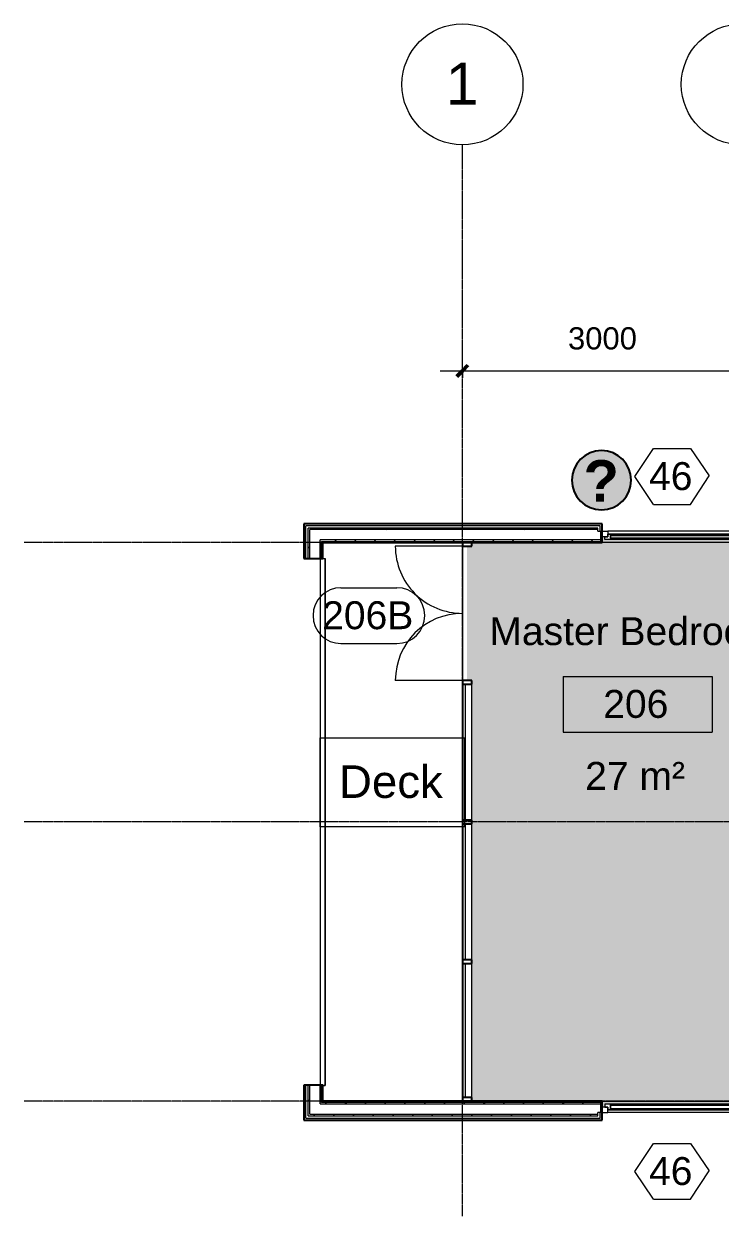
# Model space of a CAD drawing. Header units: millimetres. Extents: x -14653 to 55044, y -19588 to 11008.
# Drawn here: x 26852 to 34329, y -4436 to 8370 of the extents above; entities that cross this region are included whole.
import ezdxf

# ---------------------------------------------------------------- set-up
doc = ezdxf.new("R2010")
doc.units = ezdxf.units.MM
doc.linetypes.add('Grid Line', pattern=[22.225, 12.7, -3.175, 3.175, -3.175])
for name, color, linetype, lineweight in [('A-ANNO-DIMS', 211, 'Continuous', 9), ('A-ANNO-DIMS-100', 211, 'Continuous', 9), ('A-ANNO-NOTE', 131, 'Continuous', 9), ('A-AREA-IDEN', 2, 'Continuous', 9), ('A-AREA-PATT', 32, 'Continuous', 9), ('A-DOOR', 31, 'Continuous', 9), ('A-DOOR-IDEN', 31, 'Continuous', 9), ('A-FLOR', 192, 'Continuous', 9), ('A-FLOR-HRAL', 11, 'Continuous', 9), ('A-GLAZ', 151, 'Continuous', 9), ('A-GLAZ-CURT', 52, 'Continuous', 9), ('A-GLAZ-CWMG', 51, 'Continuous', 9), ('A-GLAZ-IDEN', 152, 'Continuous', 9), ('A-WALL', 113, 'Continuous', 9), ('A-WALL-PATT', 111, 'Continuous', 25), ('G-ANNO-TEXT', 231, 'Continuous', 9), ('S-GRID', 1, 'Continuous', 9), ('S-GRID-IDEN', 1, 'Continuous', 9)]:
    doc.layers.add(name, color=color, linetype=linetype, lineweight=lineweight)
doc.styles.add('Arial_1', font='arial.ttf', dxfattribs={"height": 450})
doc.styles.add('Arial_3', font='arial.ttf', dxfattribs={"height": 238.125})
doc.styles.add('Arial_4', font='arial.ttf', dxfattribs={"height": 300})
doc.styles.add('Arial_5', font='arial.ttf', dxfattribs={"height": 350})
doc.styles.add('Arial_B', font='arialbd.ttf', dxfattribs={"height": 4.464844})
doc.dimstyles.new('Feet___Inches', dxfattribs={"dimscale": 304.8, "dimtxt": 242.94927, "dimasz": 0.390625, "dimexe": 0.78125, "dimexo": 0.520833, "dimgap": 0.520833, "dimtad": 1, "dimdec": 0, "dimzin": 0, "dimdsep": 46, "dimtxsty": 'Arial_3', "dimblk1": 'OBLIQUE', "dimblk2": 'OBLIQUE', "dimsah": 1, "dimcen": 0.09, "dimdle": 0.78125, "dimazin": 0, "dimtfac": 1, "dimtdec": 4, "dimtix": 1, "dimtmove": 0, "dimatfit": 3, "dimfxl": 1, "dimtvp": 1, "dimtfill": 1, "dimtolj": 1, "dimtzin": 0, "dimarcsym": 2})
pattern_1 = [(0, (36499.83, 0), (812.8, 203.2), [33.528, -576.072, 33.528, -576.072, -3251.2]), (0, (36499.83, 0), (812.8, 203.2), [-1219.2, 33.528, -1185.672, 33.528, -576.072, -1422.4]), (0, (36499.83, 0), (812.8, 203.2), [-3048, 33.528, -372.872, 33.528, -982.472]), (120, (36804.63, 101.6), (-582.3764, 602.3054), [33.528, -576.072, 33.528, -576.072, -3251.2]), (120, (36804.63, 101.6), (-582.3764, 602.3054), [-1219.2, 33.528, -1185.672, 33.528, -576.072, -1422.4]), (120, (36804.63, 101.6), (-582.3764, 602.3054), [-3048, 33.528, -372.872, 33.528, -982.472]), (240, (36906.23, 508), (-230.4236, -805.5054), [33.528, -576.072, 33.528, -576.072, -3251.2]), (240, (36906.23, 508), (-230.4236, -805.5054), [-1219.2, 33.528, -1185.672, 33.528, -576.072, -1422.4]), (240, (36906.23, 508), (-230.4236, -805.5054), [-3048, 33.528, -372.872, 33.528, -982.472])]
pattern_2 = [(45, (36499.83, 0), (-106.066, 106.066), [])]

# ---------------------------------------------------------------- blocks, each defined once
blk = doc.blocks.new('Single Window - Standard-850328-Level 2')
at = {"layer": 'A-GLAZ', "lineweight": 18}
for p, q in [((-690, 21), (-750, 21)), ((-690, -39), (-690, 21)), ((750, 21), (690, 21)), ((690, 21), (690, -39)), ((-750, -39), (-690, -39)), ((660, -24), (-660, -24)), ((-660, -24), (-660, -54)), ((-660, -54), (660, -54)), ((660, -54), (660, -24)), ((690, -39), (750, -39))]:
    blk.add_line(p, q, dxfattribs=at)
at = {"layer": 'A-GLAZ'}
for p, q in [((-690, 21), (690, 21)), ((-720, -39), (-720, -69)), ((-690, -39), (-720, -39)), ((-720, -69), (-660, -69)), ((-690, -9), (690, -9)), ((-660, -9), (-690, -9)), ((-690, -9), (-690, -39)), ((660, -9), (-660, -9)), ((-660, -69), (-660, -9)), ((-660, -69), (660, -69)), ((690, -9), (660, -9)), ((660, -9), (660, -69)), ((660, -69), (720, -69)), ((690, -39), (690, -9)), ((720, -39), (690, -39)), ((720, -69), (720, -39))]:
    blk.add_line(p, q, dxfattribs=at)
blk = doc.blocks.new('Single Window - Standard-818875-Level 2')
at = {"layer": 'A-GLAZ', "lineweight": 18}
for p, q in [((-750, 39), (-690, 39)), ((-690, 39), (-690, -21)), ((-660, 24), (-660, 54)), ((-660, 54), (660, 54)), ((660, 24), (-660, 24)), ((660, 54), (660, 24)), ((690, -21), (690, 39)), ((690, 39), (750, 39)), ((-690, -21), (-750, -21)), ((750, -21), (690, -21))]:
    blk.add_line(p, q, dxfattribs=at)
at = {"layer": 'A-GLAZ'}
for p, q in [((-720, 69), (-660, 69)), ((-720, 39), (-720, 69)), ((-690, 39), (-720, 39)), ((-690, 9), (-690, 39)), ((-690, 9), (690, 9)), ((-660, 9), (-690, 9)), ((-660, 69), (660, 69)), ((-660, 69), (-660, 9)), ((660, 9), (-660, 9)), ((660, 69), (720, 69)), ((660, 9), (660, 69)), ((690, 9), (660, 9)), ((690, 39), (690, 9)), ((720, 39), (690, 39)), ((720, 69), (720, 39)), ((-690, -21), (690, -21))]:
    blk.add_line(p, q, dxfattribs=at)
blk = doc.blocks.new('Curtain Wall Dbl Glass - Curtain Wall Dbl Glass-910875-Level 2')
at = {"layer": 'A-DOOR', "lineweight": 18}
for p, q in [((-720, -50.8), (-720, -770.8)), ((720, -50.8), (720, -770.8))]:
    blk.add_line(p, q, dxfattribs=at)
at = {"layer": 'A-DOOR'}
for centre, start, end in [((-720, -50.8), 270, 0), ((720, -50.8), 180, 270)]:
    blk.add_arc(centre, 720, start, end, dxfattribs=at)
blk = doc.blocks.new('Rectangular Mullion - 64 x 128 rectangular-931888-Level 2')
at = {"layer": 'A-GLAZ-CWMG', "lineweight": 25}
for p, q in [((-40, 50), (0, 50)), ((-40, -50), (-40, 50)), ((0, 50), (0, -50)), ((0, -50), (-40, -50))]:
    blk.add_line(p, q, dxfattribs=at)
blk = doc.blocks.new('System Panel - Glazed-909764-Level 2')
at = {"layer": 'A-GLAZ-CURT', "lineweight": 18}
for p, q in [((730, -19.05), (-730, -19.05)), ((-730, -19.05), (-730, -44.45)), ((-730, -44.45), (730, -44.45)), ((730, -44.45), (730, -19.05))]:
    blk.add_line(p, q, dxfattribs=at)
blk = doc.blocks.new('System Panel - Glazed-909763-Level 2')
at = {"layer": 'A-GLAZ-CURT', "lineweight": 18}
for p, q in [((720, -19.05), (-720, -19.05)), ((-720, -19.05), (-720, -44.45)), ((-720, -44.45), (720, -44.45)), ((720, -44.45), (720, -19.05))]:
    blk.add_line(p, q, dxfattribs=at)
blk = doc.blocks.new('Rectangular Mullion - 64 x 128 rectangular-485517-Level 2')
at = {"layer": 'A-GLAZ-CWMG'}
for p, q in [((-4938, -182), (-4938, 1278)), ((-4838, -182), (-4838, 1278))]:
    blk.add_line(p, q, dxfattribs=at)
blk = doc.blocks.new('Rectangular Mullion - 64 x 128 rectangular-485513-Level 2')
at = {"layer": 'A-GLAZ-CWMG'}
for p, q in [((-4938, -3162), (-4938, -1722)), ((-4838, -3162), (-4838, -1722))]:
    blk.add_line(p, q, dxfattribs=at)
blk = doc.blocks.new('Rectangular Mullion - 64 x 128 rectangular-909760-Level 2')
at = {"layer": 'A-GLAZ-CWMG', "lineweight": 25}
for p, q in [((-20, 50), (20, 50)), ((-20, -50), (-20, 50)), ((20, 50), (20, -50)), ((20, -50), (-20, -50))]:
    blk.add_line(p, q, dxfattribs=at)
blk = doc.blocks.new('Top Rail Type - Top Rail_Internal_-931635-Level 2')
at = {"layer": 'A-FLOR-HRAL'}
for p, q in [((-6463, -3031), (-6463, 2627)), ((-6438, 2627), (-6413, 2627)), ((-6413, 2627), (-6413, -3031)), ((-6413, -3031), (-6438, -3031))]:
    blk.add_line(p, q, dxfattribs=at)
blk = doc.blocks.new('Top Rail Type - Top Rail_Internal_-V19-Level 2')
at = {"layer": 'A-FLOR-HRAL'}
for p, q in [((-6463, -3031), (-6463, 2627)), ((-6438, 2627), (-6413, 2627)), ((-6413, -3031), (-6413, 2627)), ((-6438, -3031), (-6413, -3031))]:
    blk.add_line(p, q, dxfattribs=at)
blk = doc.blocks.new('Rectangular Mullion - 64 x 128 rectangular-910876-Level 2')
at = {"layer": 'A-GLAZ-CWMG', "lineweight": 25}
for p, q in [((0, 50), (-40, 50)), ((-40, 50), (-40, -50)), ((0, -50), (0, 50)), ((-40, -50), (0, -50))]:
    blk.add_line(p, q, dxfattribs=at)
blk = doc.blocks.new('Grid - M_Grid Head - Circle-24584-Level 2')
at = {"layer": 'S-GRID-IDEN'}
blk.add_circle((0, 0), 6.5, dxfattribs=at)
blk = doc.blocks.new('M_Room Tag - Room Tag With Area-857186-Level 2')
at = {"layer": 'A-AREA-IDEN'}
for p, q in [((-8, 3), (-8, -3)), ((-8, 3), (8, 3)), ((8, 3), (8, -3)), ((-8, -3), (8, -3))]:
    blk.add_line(p, q, dxfattribs=at)
blk = doc.blocks.new('M_Window Tag - M_Window Tag-859086-Level 2')
at = {"layer": 'A-GLAZ-IDEN'}
for p, q in [((-4, 0), (-2, 3)), ((-2, 3), (2, 3)), ((2, 3), (4, 0.05)), ((-2, -3), (-4, 0)), ((2, -3), (4, 0.05)), ((-2, -3), (2, -3))]:
    blk.add_line(p, q, dxfattribs=at)
blk = doc.blocks.new('M_Door Tag - M_Door Tag-862910-Level 2')
at = {"layer": 'A-DOOR-IDEN'}
for p, q in [((-3, 3), (3, 3)), ((-3, -3), (3, -3))]:
    blk.add_line(p, q, dxfattribs=at)
for centre, start, end in [((-3, 0), 90, 270), ((3, 0), 270, 90)]:
    blk.add_arc(centre, 3, start, end, dxfattribs=at)
blk = doc.blocks.new('DIMBLOCK9-Level 2')
at = {"layer": 'A-ANNO-DIMS-100', "transparency": 16777216}
for p, q in [((31562, 4568), (31562, 4881)), ((34562, 4568), (34562, 4881)), ((31324, 4643), (34562, 4643)), ((31562, 4643), (31562, 4568)), ((34562, 4643), (34562, 4568))]:
    blk.add_line(p, q, dxfattribs=at)
at = {"layer": 'A-ANNO-DIMS-100', "lineweight": 50, "transparency": 16777216}
for p, q in [((31562, 4643), (31502, 4583)), ((31562, 4643), (31621, 4703)), ((34562, 4643), (34502, 4583)), ((34562, 4643), (34621, 4703))]:
    blk.add_line(p, q, dxfattribs=at)
at = {"layer": 'A-ANNO-DIMS-100', "color": 0, "transparency": 16777216, "insert": (32695, 5111), "char_height": 238.1, "width": 879.1, "attachment_point": 1, "line_spacing_factor": 0.941778, "style": 'Arial_3', "bg_fill": 3, "box_fill_scale": 1.25, "bg_fill_color": 256, "bg_fill_true_color": 13158600, "bg_fill_transparency": 0}
blk.add_mtext('3000', dxfattribs=at)
blk = doc.blocks.new('_Oblique')
at = {"color": 0, "linetype": 'ByBlock', "lineweight": -2}
blk.add_line((-0.5, -0.5), (0.5, 0.5), dxfattribs=at)
blk = doc.blocks.new('Help Button - Select for Help Link-961908-Level 2')
at = {"layer": 'A-ANNO-NOTE'}
h = blk.add_hatch(color=256, dxfattribs=at)
edge = h.paths.add_edge_path(flags=0)
edge.add_arc((0, 0), 3.17, 0, 180)
edge.add_arc((0, 0), 3.17, 180, 360)
at = {"layer": 'A-ANNO-NOTE', "lineweight": 25}
for start, end in [(360, 180), (180, 360)]:
    blk.add_arc((0, 0), 3.18, start, end, dxfattribs=at)
at = {"layer": 'A-ANNO-NOTE', "insert": (-1.94, 2.16), "char_height": 4.4648, "width": 4.5696, "attachment_point": 1, "style": 'Arial_B'}
blk.add_mtext('\\fArial|b1|i0|c0|p34|;?', dxfattribs=at)

msp = doc.modelspace()

# ---------------------------------------------------------------- hatches: boundary and pattern name
at = {"layer": 'A-AREA-PATT'}
msp.add_hatch(color=173, dxfattribs=at).paths.add_polyline_path([(34531.8, -3263.6), (34561.8, -3263.6), (34561.8, -3201.6), (35061.8, -3201.6), (35061.8, -2461.6), (35099.3, -2461.6), (35099.3, -2466.6), (35121.8, -2466.6), (35121.8, -611.6), (35089.1, -611.6), (35089.1, -1556.6), (35096.8, -1556.6), (35096.8, -1596.6), (35061.8, -1596.6), (35061.8, 1418.4), (35850.8, 1418.4), (35850.8, 1298.4), (35781.8, 1298.4), (35781.8, 98.4), (36901.8, 98.4), (36901.8, 1298.4), (36850.8, 1298.4), (36850.8, 1418.4), (37501.8, 1418.4), (37501.8, 1898.4), (37561.8, 1898.4), (37561.8, 2698.4), (37501.8, 2698.4), (37501.8, 2798.4), (34561.8, 2798.4), (34561.8, 2860.4), (34531.8, 2860.4), (34531.8, 2830.4), (33091.8, 2830.4), (33091.8, 2860.4), (33061.8, 2860.4), (33061.8, 2798.4), (31661.8, 2798.4), (31661.8, 2758.4), (31611.8, 2758.4), (31611.8, 1318.4), (31661.8, 1318.4), (31661.8, -3201.6), (33061.8, -3201.6), (33061.8, -3263.6), (33091.8, -3263.6), (33091.8, -3233.6), (34531.8, -3233.6)], flags=0)
at = {"layer": 'A-WALL-PATT', "lineweight": 9}
h = msp.add_hatch(dxfattribs=at)
h.set_pattern_fill('FP_3', color=256, style=0, pattern_type=2)
h.set_pattern_definition(pattern_1)
h.paths.add_polyline_path([(43561.8, 2920.4), (43583.8, 2920.4), (43583.8, 2978.4), (46561.8, 2978.4), (46561.8, 3000.4), (43561.8, 3000.4), (43561.8, 2978.4)], flags=0)
h.paths.add_polyline_path([(40561.8, 2920.4), (40561.8, 3000.4), (34561.8, 3000.4), (34561.8, 2920.4), (34583.8, 2920.4), (34583.8, 2978.4), (40539.8, 2978.4), (40539.8, 2920.4), (40548.8, 2920.4)], flags=0)
h.paths.add_polyline_path([(33039.8, 2920.4), (33061.8, 2920.4), (33061.8, 3000.4), (29881.8, 3000.4), (29881.8, 2978.4), (33039.8, 2978.4), (33039.8, 2953.4)], flags=0)
h = msp.add_hatch(dxfattribs=at)
h.set_pattern_fill('FP_1', color=256, style=0, pattern_type=2)
h.set_pattern_definition(pattern_2)
h.paths.add_polyline_path([(29921.8, -3356.6), (29921.8, -3030.6), (29906.8, -3030.6), (29906.8, -3356.6)], flags=0)
h.paths.add_polyline_path([(29921.8, 2627.4), (29921.8, 2953.4), (29906.8, 2953.4), (29906.8, 2627.4)], flags=0)
h = msp.add_hatch(dxfattribs=at)
h.set_pattern_fill('FP_1', color=256, style=0, pattern_type=2)
h.set_pattern_definition(pattern_2)
h.paths.add_polyline_path([(46276.8, 2938.4), (46561.8, 2938.4), (46561.8, 2953.4), (43608.8, 2953.4), (43608.8, 2938.4), (46152.6, 2938.4)], flags=0)
h.paths.add_polyline_path([(34615.3, 2938.4), (40514.8, 2938.4), (40514.8, 2953.4), (34608.8, 2953.4), (34608.8, 2938.4)], flags=0)
h.paths.add_polyline_path([(33014.8, 2938.4), (33014.8, 2953.4), (29921.8, 2953.4), (29921.8, 2938.4), (32048.3, 2938.4)], flags=0)
h = msp.add_hatch(dxfattribs=at)
h.set_pattern_fill('FP_1', color=256, style=0, pattern_type=2)
h.set_pattern_definition(pattern_2)
h.paths.add_polyline_path([(30036.8, -3229.6), (30048.8, -3229.6), (30048.8, -3030.6), (30033.8, -3030.6), (30033.8, -3229.6)], flags=0)
h.paths.add_polyline_path([(30048.8, 2627.4), (30048.8, 2826.4), (30033.8, 2825.5), (30033.8, 2627.4), (30036.8, 2627.4)], flags=0)
h = msp.add_hatch(dxfattribs=at)
h.set_pattern_fill('FP_1', color=256, style=0, pattern_type=2)
h.set_pattern_definition(pattern_2)
h.paths.add_polyline_path([(46561.8, 2811.4), (46561.8, 2826.4), (43574.8, 2826.4), (43574.8, 2811.4), (46451.8, 2811.4)], flags=0)
h.paths.add_polyline_path([(34684.8, 2811.4), (40548.8, 2811.4), (40548.8, 2826.4), (34574.8, 2826.4), (34574.8, 2811.4)], flags=0)
h.paths.add_polyline_path([(30048.8, 2811.4), (33048.8, 2811.4), (33048.8, 2826.4), (30048.8, 2826)], flags=0)
h = msp.add_hatch(dxfattribs=at)
h.set_pattern_fill('FP_3', color=256, style=0, pattern_type=2)
h.set_pattern_definition(pattern_1)
h.paths.add_polyline_path([(46400.8, -3403.6), (46602.8, -3403.6), (46602.8, -3381.6), (46422.8, -3381.6), (46422.8, -3323.6), (46400.8, -3323.6), (46400.8, -3381.6)], flags=0)
h.paths.add_polyline_path([(40574.8, -3403.6), (44900.8, -3403.6), (44900.8, -3323.6), (44878.8, -3323.6), (44878.8, -3381.6), (40583.8, -3381.6), (40583.8, -3323.6), (40561.8, -3323.6), (40561.8, -3403.6)], flags=0)
h.paths.add_polyline_path([(49511.8, -3403.6), (49561.8, -3403.6), (49561.8, -3381.6), (49511.8, -3381.6)], flags=0)
h.paths.add_polyline_path([(37321.4, -3403.6), (39061.8, -3403.6), (39061.8, -3323.6), (39039.8, -3323.6), (39039.8, -3381.6), (37083.8, -3381.6), (37083.8, -3323.6), (37061.8, -3323.6), (37061.8, -3403.6), (37137.7, -3403.6)], flags=0)
h.paths.add_polyline_path([(35514.8, -3403.6), (35561.8, -3403.6), (35561.8, -3323.6), (35539.8, -3323.6), (35539.8, -3381.6), (34583.8, -3381.6), (34583.8, -3323.6), (34561.8, -3323.6), (34561.8, -3403.6), (35344, -3403.6)], flags=0)
h.paths.add_polyline_path([(33014.8, -3403.6), (33061.8, -3403.6), (33061.8, -3323.6), (33039.8, -3323.6), (33039.8, -3381.6), (29881.8, -3381.6), (29881.8, -3403.6), (32048.3, -3403.6)], flags=0)
h = msp.add_hatch(dxfattribs=at)
h.set_pattern_fill('FP_1', color=256, style=0, pattern_type=2)
h.set_pattern_definition(pattern_2)
h.paths.add_polyline_path([(49561.8, -3229.6), (49561.8, -3214.6), (49511.8, -3214.6), (49511.8, -3229.6)], flags=0)
h.paths.add_polyline_path([(46413.8, -3229.6), (46602.8, -3229.6), (46602.8, -3214.6), (46413.8, -3214.6)], flags=0)
h.paths.add_polyline_path([(41276.3, -3229.6), (44887.8, -3229.6), (44887.8, -3214.6), (40574.8, -3214.6), (40574.8, -3229.6), (41065.5, -3229.6)], flags=0)
h.paths.add_polyline_path([(37074.8, -3229.6), (39048.8, -3229.6), (39048.8, -3214.6), (37074.8, -3214.6)], flags=0)
h.paths.add_polyline_path([(35171.8, -3229.6), (35548.8, -3229.6), (35548.8, -3214.6), (34574.8, -3214.6), (34574.8, -3229.6), (35071.8, -3229.6)], flags=0)
h.paths.add_polyline_path([(33014.8, -3229.6), (33048.8, -3229.6), (33048.8, -3214.6), (30048.8, -3214.6), (30048.8, -3229.6), (32048.3, -3229.6)], flags=0)
h = msp.add_hatch(dxfattribs=at)
h.set_pattern_fill('FP_1', color=256, style=0, pattern_type=2)
h.set_pattern_definition(pattern_2)
h.paths.add_polyline_path([(49561.8, -3356.6), (49561.8, -3341.6), (49511.8, -3341.6), (49511.8, -3356.6), (49524.3, -3356.6)], flags=0)
h.paths.add_polyline_path([(46602.8, -3356.6), (46602.8, -3341.6), (46447.8, -3341.6), (46447.8, -3356.6), (46549.5, -3356.6)], flags=0)
h.paths.add_polyline_path([(41825.5, -3356.6), (44853.8, -3356.6), (44853.8, -3341.6), (40608.8, -3341.6), (40608.8, -3356.6), (41276.3, -3356.6)], flags=0)
h.paths.add_polyline_path([(39014.8, -3356.6), (39014.8, -3341.6), (37108.8, -3341.6), (37108.8, -3356.6), (38639.7, -3356.6)], flags=0)
h.paths.add_polyline_path([(35514.8, -3356.6), (35514.8, -3341.6), (34608.8, -3341.6), (34608.8, -3356.6), (35344, -3356.6)], flags=0)
h.paths.add_polyline_path([(30061.8, -3356.6), (33014.8, -3356.6), (33014.8, -3341.6), (29921.8, -3342.4), (29921.8, -3356.6), (30033.8, -3356.6)], flags=0)

# ---------------------------------------------------------------- linework, layer by layer
at = {"layer": 'A-FLOR'}
for p, q in [((31561.8, 2758.4), (31561.8, 1318.4)), ((34561.8, 2798.4), (33061.8, 2798.4)), ((33061.8, -3201.6), (34561.8, -3201.6))]:
    msp.add_line(p, q, dxfattribs=at)
at = {"layer": 'A-WALL', "lineweight": 25}
for p, q in [((33061.8, 3000.4), (29859.8, 3000.4)), ((29859.8, 3000.4), (29859.8, 2627.4)), ((33061.8, 2798.4), (33061.8, 3000.4)), ((30061.8, 2798.4), (33061.8, 2798.4)), ((30061.8, 2627.4), (30061.8, 2798.4)), ((29859.8, 2627.4), (30061.8, 2627.4)), ((29859.8, -3030.6), (29859.8, -3403.6)), ((30061.8, -3030.6), (29859.8, -3030.6)), ((30061.8, -3201.6), (30061.8, -3030.6)), ((33061.8, -3201.6), (30061.8, -3201.6)), ((33061.8, -3403.6), (33061.8, -3201.6)), ((29859.8, -3403.6), (33061.8, -3403.6))]:
    msp.add_line(p, q, dxfattribs=at)
at = {"layer": 'A-WALL'}
for p, q in [((33039.8, 2978.4), (29881.8, 2978.4)), ((29881.8, 2627.4), (29881.8, 2978.4)), ((33014.8, 2953.4), (29906.8, 2953.4)), ((29906.8, 2627.4), (29906.8, 2953.4)), ((33014.8, 2920.4), (33014.8, 2953.4)), ((33039.8, 2920.4), (33039.8, 2978.4)), ((33014.8, 2938.4), (29921.8, 2938.4)), ((29921.8, 2627.4), (29921.8, 2938.4)), ((33048.8, 2826.4), (30033.8, 2826.4)), ((30033.8, 2627.4), (30033.8, 2826.4)), ((33014.8, 2920.4), (33061.8, 2920.4)), ((33048.8, 2811.4), (33048.8, 2920.4)), ((30048.8, 2811.4), (33048.8, 2811.4)), ((30048.8, 2627.4), (30048.8, 2811.4)), ((29881.8, -3381.6), (29881.8, -3030.6)), ((29906.8, -3356.6), (29906.8, -3030.6)), ((29921.8, -3341.6), (29921.8, -3030.6)), ((30033.8, -3229.6), (30033.8, -3030.6)), ((30048.8, -3214.6), (30048.8, -3030.6)), ((30033.8, -3229.6), (33048.8, -3229.6)), ((33048.8, -3214.6), (30048.8, -3214.6)), ((33061.8, -3323.6), (33014.8, -3323.6)), ((33014.8, -3356.6), (33014.8, -3323.6)), ((33039.8, -3381.6), (33039.8, -3323.6)), ((33048.8, -3323.6), (33048.8, -3214.6)), ((29881.8, -3381.6), (33039.8, -3381.6)), ((29906.8, -3356.6), (33014.8, -3356.6)), ((29921.8, -3341.6), (33014.8, -3341.6))]:
    msp.add_line(p, q, dxfattribs=at)
at = {"layer": 'G-ANNO-TEXT', "color": 7, "flags": 128}
msp.add_lwpolyline([(30033.5, 702.6), (31583.9, 702.6), (31583.9, -252.8), (30033.5, -252.8)], close=True, dxfattribs=at)
at = {"layer": 'S-GRID', "linetype": 'Grid Line'}
for p, q in [((31561.8, -4435.6), (31561.8, 7069.6)), ((50921, 2798.4), (26852.5, 2798.4)), ((50921, -201.6), (26852.5, -201.6)), ((50921, -3201.6), (26852.5, -3201.6))]:
    msp.add_line(p, q, dxfattribs=at)

# ---------------------------------------------------------------- block references
at = {"layer": 'A-ANNO-NOTE', "xscale": 100, "yscale": 100, "zscale": 100}
msp.add_blockref('Help Button - Select for Help Link-961908-Level 2', (33055.1, 3468.1), dxfattribs=at)
at = {"layer": 'A-AREA-IDEN', "xscale": 99.99999999999993, "yscale": 99.99999999999993, "zscale": 99.99999999999993}
msp.add_blockref('M_Room Tag - Room Tag With Area-857186-Level 2', (33442.5, 1061.4), dxfattribs=at)
at = {"layer": 'A-DOOR', "rotation": 270.0000000000001}
msp.add_blockref('Curtain Wall Dbl Glass - Curtain Wall Dbl Glass-910875-Level 2', (31611.8, 2038.4), dxfattribs=at)
at = {"layer": 'A-DOOR-IDEN', "xscale": 99.99999999999993, "yscale": 99.99999999999993, "zscale": 99.99999999999993}
msp.add_blockref('M_Door Tag - M_Door Tag-862910-Level 2', (30557.4, 2014.2), dxfattribs=at)
at = {"layer": 'A-FLOR-HRAL'}
for name in ['Top Rail Type - Top Rail_Internal_-931635-Level 2', 'Top Rail Type - Top Rail_Internal_-V19-Level 2']:
    msp.add_blockref(name, (36499.8, 0), dxfattribs=at)
at = {"layer": 'A-GLAZ', "rotation": 180}
for name, p in [('Single Window - Standard-818875-Level 2', (33811.8, 2899.4)), ('Single Window - Standard-850328-Level 2', (33811.8, -3302.6))]:
    msp.add_blockref(name, p, dxfattribs=at)
at = {"layer": 'A-GLAZ-CURT', "rotation": 270.0000000000001}
for name, p in [('System Panel - Glazed-909764-Level 2', (31611.8, 548.4)), ('System Panel - Glazed-909764-Level 2', (31611.8, -951.6)), ('System Panel - Glazed-909763-Level 2', (31611.8, -2441.6))]:
    msp.add_blockref(name, p, dxfattribs=at)
at = {"layer": 'A-GLAZ-CWMG', "rotation": 90.0000000000001}
msp.add_blockref('Rectangular Mullion - 64 x 128 rectangular-910876-Level 2', (31611.8, 2798.4), dxfattribs=at)
at = {"layer": 'A-GLAZ-CWMG', "extrusion": (0, 0, -1), "rotation": 269.9999999999999}
for name, p in [('Rectangular Mullion - 64 x 128 rectangular-909760-Level 2', (-31611.8, 1298.4)), ('Rectangular Mullion - 64 x 128 rectangular-909760-Level 2', (-31611.8, -201.6)), ('Rectangular Mullion - 64 x 128 rectangular-909760-Level 2', (-31611.8, -1701.6)), ('Rectangular Mullion - 64 x 128 rectangular-931888-Level 2', (-31611.8, -3201.6))]:
    msp.add_blockref(name, p, dxfattribs=at)
at = {"layer": 'A-GLAZ-CWMG'}
for name, p in [('Rectangular Mullion - 64 x 128 rectangular-485517-Level 2', (36499.8, 0)), ('Rectangular Mullion - 64 x 128 rectangular-485517-Level 2', (36499.8, -1500)), ('Rectangular Mullion - 64 x 128 rectangular-485513-Level 2', (36499.8, 0))]:
    msp.add_blockref(name, p, dxfattribs=at)
at = {"layer": 'A-GLAZ-IDEN', "xscale": 99.99999999999993, "yscale": 99.99999999999993, "zscale": 99.99999999999993}
for p in [(33811.8, 3508.9), (33811.8, -3954.6)]:
    msp.add_blockref('M_Window Tag - M_Window Tag-859086-Level 2', p, dxfattribs=at)
at = {"layer": 'S-GRID-IDEN', "xscale": 99.99999999999993, "yscale": 99.99999999999993, "zscale": 99.99999999999993}
for p in [(31561.8, 7719.6), (34561.8, 7719.6)]:
    msp.add_blockref('Grid - M_Grid Head - Circle-24584-Level 2', p, dxfattribs=at)

# ---------------------------------------------------------------- texts
at = {"layer": 'A-AREA-IDEN', "char_height": 300, "attachment_point": 1, "style": 'Arial_4'}
for s, insert, width in [('Master Bedroom', (31851, 1997.3), 3824.049), ('206', (33073.4, 1215.8), 865.822), ('27 m²', (32879.5, 442.7), 1330.801)]:
    msp.add_mtext(s, dxfattribs=dict(at, insert=insert, width=width))
at = {"layer": 'A-DOOR-IDEN', "insert": (30055.5, 2168.1), "char_height": 300, "width": 1210.548, "attachment_point": 1, "style": 'Arial_4'}
msp.add_mtext('206B', dxfattribs=at)
at = {"layer": 'A-GLAZ-IDEN', "char_height": 300, "width": 577.215, "attachment_point": 1, "style": 'Arial_4'}
for insert in [(33564.9, 3662.4), (33564.9, -3801.2)]:
    msp.add_mtext('46', dxfattribs=dict(at, insert=insert))
at = {"layer": 'G-ANNO-TEXT', "color": 7, "insert": (30236.7, 406.2), "char_height": 350, "width": 1378.902, "attachment_point": 1, "style": 'Arial_5'}
msp.add_mtext('Deck', dxfattribs=at)
at = {"layer": 'S-GRID-IDEN', "insert": (31383.1, 7952.2), "char_height": 450, "width": 424.894, "attachment_point": 1, "style": 'Arial_1'}
msp.add_mtext('1', dxfattribs=at)

# ---------------------------------------------------------------- next in the draw order: dimensions: what is measured, and where the dimension line sits
at = {"layer": 'A-ANNO-DIMS'}
dim = msp.add_linear_dim(base=(34561.8, 4643), p1=(31561.8, 4727.2), p2=(34561.8, 4727.2), dimstyle='Feet___Inches', override={"dimpost": '<>', "dimfxl": 3000}, dxfattribs=at)
dim.commit()
dim.dimension.update_dxf_attribs({"geometry": 'DIMBLOCK9-Level 2', "text_midpoint": (33061.8, 4923.4)})

doc.saveas('drawing.dxf')
